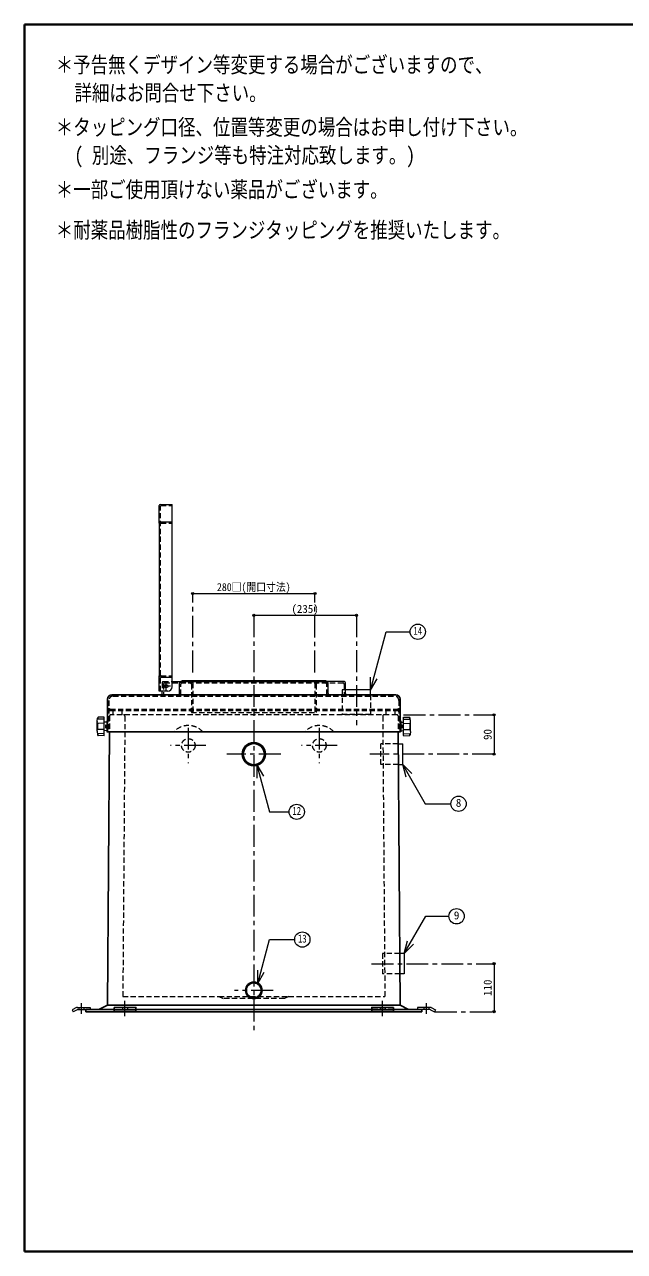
# Model space of a CAD drawing. Units: millimetres, scale not verified. Extents: x -2123 to 1927, y -1358 to 1452.
# Drawn here: x -2123 to -749, y -1358 to 1452 of the extents above; entities that cross this region are included whole.
import ezdxf
from ezdxf.enums import TextEntityAlignment as Align

# ---------------------------------------------------------------- set-up
doc = ezdxf.new("R2010")
doc.units = ezdxf.units.MM
doc.header["$LTSCALE"] = 10
doc.header["$PDMODE"] = 32
doc.header["$PDSIZE"] = 5
doc.linetypes.add('CHAIN1', pattern=[8, 5, -1, 1, -1])
doc.linetypes.add('DASHED1', pattern=[1.8, 1.2, -0.6])
doc.layers.add('0-0', color=7, linetype='Continuous', lineweight=18)
doc.styles.add('ＭＳ ゴシック', font='')
doc.styles.get('ＭＳ ゴシック').set_extended_font_data('MS Gothic')

msp = doc.modelspace()

# ---------------------------------------------------------------- linework, layer by layer
at = {"layer": '0-0', "color": 1, "lineweight": 40}
for p, q in [((-2122.8, -1358.09), (-2122.8, 1451.91)), ((1927.2, 1451.91), (-2122.8, 1451.91)), ((1927.2, -1358.09), (-2122.8, -1358.09))]:
    msp.add_line(p, q, dxfattribs=at)
at = {"layer": '0-0', "color": 4, "lineweight": 9}
for p, q in [((-1814.68, 310.04), (-1814.68, 350.04)), ((-1811.68, 353.04), (-1784.68, 353.04)), ((-1784.68, 313.04), (-1784.68, 353.04)), ((-1737.8, 148.91), (-1457.8, 148.91)), ((-1597.8, 98.91), (-1362.8, 98.91)), ((-1814.68, -74.96), (-1814.68, -39.96)), ((-1784.68, -64.96), (-1784.68, -42.96)), ((-1784.68, -53.09), (-1764.8, -53.09)), ((-1390.8, -53.09), (-1430.8, -53.09)), ((-1387.8, -80.09), (-1387.8, -56.09)), ((-1794.68, -74.96), (-1814.68, -74.96)), ((-1807.8, -80.09), (-1807.8, -74.96)), ((-1047.8, -129.09), (-1047.8, -219.09)), ((-1267.12, -195.59), (-1256.94, -195.59)), ((-1256.94, -242.59), (-1256.94, -195.59)), ((-1266.76, -242.59), (-1256.94, -242.59)), ((-1047.8, -699.09), (-1047.8, -809.09))]:
    msp.add_line(p, q, dxfattribs=at)
at = {"layer": '0-0', "color": 4, "linetype": 'DASHED1', "lineweight": 9}
for p, q in [((-1811.68, -74.96), (-1811.68, 348.54)), ((-1810.18, 350.04), (-1784.68, 350.04)), ((-1810.18, 310.04), (-1784.68, 310.04)), ((-1810.18, -39.96), (-1784.68, -39.96)), ((-1807.8, -56.09), (-1807.8, -74.96)), ((-1804.8, -53.09), (-1784.68, -53.09)), ((-1801.8, -56.09), (-1393.8, -56.09)), ((-1742.8, -50.09), (-1742.8, -53.09)), ((-1737.8, -56.09), (-1737.8, -124.09)), ((-1457.8, -56.09), (-1457.8, -124.09)), ((-1452.8, -50.09), (-1452.8, -53.09)), ((-1804.8, -59.09), (-1804.8, -83.09)), ((-1764.8, -83.09), (-1764.8, -59.09)), ((-1740.8, -59.09), (-1740.8, -124.09)), ((-1454.8, -59.09), (-1454.8, -124.09)), ((-1430.8, -83.09), (-1430.8, -59.09)), ((-1395.3, -71.93), (-1395.3, -127.93)), ((-1387.8, -71.93), (-1395.3, -71.93)), ((-1390.8, -59.09), (-1390.8, -83.09)), ((-1330.3, -83.09), (-1330.3, -127.93)), ((-1900.32, -119.09), (-1900.32, -129.09)), ((-1740.8, -124.09), (-1454.8, -124.09)), ((-1330.3, -127.93), (-1395.3, -127.93)), ((-1295.28, -119.09), (-1295.28, -129.09)), ((-1267.12, -195.59), (-1306.94, -195.59)), ((-1303.33, -675.59), (-1303.33, -722.59)), ((-1263.51, -675.59), (-1303.33, -675.59)), ((-1263.15, -722.59), (-1303.33, -722.59)), ((-1677.8, -774.09), (-1517.8, -774.09)), ((-1998.8, -799.09), (-1998.8, -804.09)), ((-1986.8, -799.09), (-1986.8, -804.09)), ((-1208.8, -799.09), (-1208.8, -804.09)), ((-1196.8, -799.09), (-1196.8, -804.09))]:
    msp.add_line(p, q, dxfattribs=at)
at = {"layer": '0-0'}
for p, q in [((-1814.68, 310.04), (-1814.68, -39.96)), ((-1811.68, 313.04), (-1784.68, 313.04)), ((-1784.68, -42.96), (-1784.68, 313.04)), ((-1330.73, -72.87), (-1294.8, 61.23)), ((-1294.8, 61.23), (-1239.77, 61.23)), ((-1811.68, -42.96), (-1784.68, -42.96)), ((-1767.8, -80.09), (-1767.8, -56.09)), ((-1764.8, -53.09), (-1429.8, -53.09)), ((-1762.8, -50.09), (-1432.8, -50.09)), ((-1762.8, -50.09), (-1762.8, -53.09)), ((-1432.8, -50.09), (-1432.8, -53.09)), ((-1427.8, -80.09), (-1427.8, -56.09)), ((-1330.73, -72.87), (-1330.73, -42.87)), ((-1330.73, -72.87), (-1315.73, -46.89)), ((-1956.29, -143.82), (-1955.9, -136.44)), ((-1940.3, -138.65), (-1954.85, -139.14)), ((-1940.82, -134.12), (-1953.97, -134.55)), ((-1940.3, -176.55), (-1940.3, -134.62)), ((-1255.3, -176.55), (-1255.3, -134.62)), ((-1255.3, -138.65), (-1240.75, -139.14)), ((-1254.79, -134.12), (-1241.64, -134.55)), ((-1239.32, -143.82), (-1239.7, -136.44)), ((-1956.3, -166.82), (-1956.3, -144.35)), ((-1956.29, -167.35), (-1955.9, -174.73)), ((-1940.3, -148.73), (-1954.85, -148.25)), ((-1940.3, -162.44), (-1954.85, -162.93)), ((-1934.76, -146.05), (-1940.3, -145.59)), ((-1934.76, -165.12), (-1940.3, -165.59)), ((-1937.55, -153.24), (-1937.55, -157.94)), ((-1936.93, -152.59), (-1934.3, -152.59)), ((-1936.93, -155.59), (-1934.3, -155.59)), ((-1936.93, -158.59), (-1934.3, -158.59)), ((-1934.3, -143.09), (-1932.8, -143.09)), ((-1261.3, -143.09), (-1262.8, -143.09)), ((-1258.68, -152.59), (-1261.3, -152.59)), ((-1258.68, -155.59), (-1261.3, -155.59)), ((-1258.68, -158.59), (-1261.3, -158.59)), ((-1260.84, -146.05), (-1255.3, -145.59)), ((-1260.84, -165.12), (-1255.3, -165.59)), ((-1258.05, -153.24), (-1258.05, -157.94)), ((-1255.3, -148.73), (-1240.75, -148.25)), ((-1255.3, -162.44), (-1240.75, -162.93)), ((-1239.32, -167.35), (-1239.7, -174.73)), ((-1239.3, -166.82), (-1239.3, -144.35)), ((-1940.3, -172.52), (-1954.85, -172.04)), ((-1940.82, -177.05), (-1953.97, -176.63)), ((-1255.3, -172.52), (-1240.75, -172.04)), ((-1254.79, -177.05), (-1241.64, -176.63)), ((-1590.56, -243.8), (-1590.56, -273.8)), ((-1590.56, -243.8), (-1575.56, -269.78)), ((-1257.5, -242.1), (-1249.74, -271.08)), ((-1257.5, -242.1), (-1236.29, -263.31)), ((-1257.5, -242.1), (-1205.14, -332.8)), ((-1205.14, -332.8), (-1146.41, -332.8)), ((-1253.4, -675.73), (-1204.17, -590.46)), ((-1204.17, -590.46), (-1150.97, -590.46)), ((-1588.91, -744.14), (-1561.99, -643.7)), ((-1561.99, -643.7), (-1504.25, -643.7)), ((-1253.4, -675.73), (-1245.63, -646.75)), ((-1253.4, -675.73), (-1232.18, -654.51)), ((-1253.33, -675.59), (-1263.51, -675.59)), ((-1588.91, -744.14), (-1588.91, -714.14)), ((-1588.91, -744.14), (-1573.91, -718.16)), ((-2003.86, -799.61), (-2013.86, -804.61)), ((-2013.86, -804.61), (-2011.62, -809.09)), ((-2002.68, -804.61), (-2011.62, -809.09)), ((-2001.62, -799.09), (-1972.8, -799.09)), ((-2000.44, -804.09), (-1982.8, -804.09)), ((-1972.8, -799.09), (-1972.8, -804.09)), ((-1222.8, -799.09), (-1222.8, -804.09)), ((-1193.98, -799.09), (-1222.8, -799.09)), ((-1195.16, -804.09), (-1212.8, -804.09)), ((-1192.93, -804.61), (-1183.98, -809.09)), ((-1191.75, -799.61), (-1181.75, -804.61)), ((-1181.75, -804.61), (-1183.98, -809.09))]:
    msp.add_line(p, q, dxfattribs=at)
at = {"layer": '0-0', "color": 4, "linetype": 'CHAIN1', "lineweight": 9}
for p, q in [((-1737.8, -32.09), (-1737.8, 148.91)), ((-1457.8, -32.09), (-1457.8, 148.91)), ((-1597.8, 98.91), (-1597.8, -859.09)), ((-1362.8, 98.91), (-1362.8, -152.93)), ((-1798.3, -73.46), (-1798.3, -53.46)), ((-1788.3, -63.46), (-1808.3, -63.46)), ((-1254.8, -129.09), (-1047.8, -129.09)), ((-1747.8, -158.59), (-1747.8, -239.59)), ((-1447.8, -158.59), (-1447.8, -239.59)), ((-1707.3, -199.09), (-1788.3, -199.09)), ((-1536.3, -219.09), (-1659.3, -219.09)), ((-1407.3, -199.09), (-1488.3, -199.09)), ((-1047.8, -219.09), (-1331.94, -219.09)), ((-1328.33, -699.09), (-1047.8, -699.09)), ((-1892.8, -819.09), (-1892.8, -784.09)), ((-1553.8, -760.09), (-1641.8, -760.09)), ((-1302.8, -819.09), (-1302.8, -784.09)), ((-1992.8, -789.09), (-1992.8, -814.09)), ((-1202.8, -789.09), (-1202.8, -814.09)), ((-1183.1, -809.09), (-1047.8, -809.09))]:
    msp.add_line(p, q, dxfattribs=at)
at = {"layer": '0-0', "color": 5, "lineweight": 25}
for p, q in [((-1922.8, -83.09), (-1272.8, -83.09)), ((-1932.8, -93.09), (-1932.8, -168.09)), ((-1262.8, -93.09), (-1262.8, -168.09)), ((-1928.28, -168.09), (-1932.99, -794.09)), ((-1932.8, -168.09), (-1262.8, -168.09)), ((-1267.32, -168.09), (-1262.62, -794.09)), ((-1982.8, -804.09), (-1982.8, -809.09)), ((-1917.8, -804.09), (-1982.8, -804.09)), ((-1212.8, -809.09), (-1982.8, -809.09)), ((-1917.8, -799.09), (-1917.8, -809.09)), ((-1917.8, -804.61), (-1867.8, -804.61)), ((-1327.8, -804.09), (-1867.8, -804.09)), ((-1327.8, -804.61), (-1277.8, -804.61)), ((-1277.8, -799.09), (-1277.8, -809.09)), ((-1277.8, -804.09), (-1212.8, -804.09)), ((-1262.61, -794.09), (-1243.29, -804.09)), ((-1212.8, -804.09), (-1212.8, -809.09))]:
    msp.add_line(p, q, dxfattribs=at)
at = {"layer": '0-0', "linetype": 'DASHED1'}
for p, q in [((-1929.8, -96.09), (-1929.8, -168.09)), ((-1919.8, -86.09), (-1275.8, -86.09)), ((-1265.8, -96.09), (-1265.8, -168.09)), ((-1928, -131.07), (-1928.28, -168.09)), ((-1926.8, -116.09), (-1268.8, -116.09)), ((-1926.8, -119.09), (-1268.8, -119.09)), ((-1269.6, -129.09), (-1926, -129.09)), ((-1920.32, -119.09), (-1920.32, -129.09)), ((-1893.01, -132.11), (-1897.83, -774.09)), ((-1302.59, -132.11), (-1297.77, -774.09)), ((-1275.28, -119.09), (-1275.28, -129.09)), ((-1267.6, -131.07), (-1267.32, -168.09)), ((-1897.83, -774.09), (-1677.8, -774.09)), ((-1677.8, -774.09), (-1667.8, -779.09)), ((-1527.8, -779.09), (-1667.8, -779.09)), ((-1517.8, -774.09), (-1527.8, -779.09)), ((-1517.8, -774.09), (-1297.77, -774.09)), ((-1917.8, -804.09), (-1867.8, -804.09)), ((-1898.8, -799.09), (-1898.8, -804.09)), ((-1886.8, -799.09), (-1886.8, -804.09)), ((-1277.8, -804.09), (-1327.8, -804.09)), ((-1308.8, -799.09), (-1308.8, -804.09)), ((-1296.8, -799.09), (-1296.8, -804.09))]:
    msp.add_line(p, q, dxfattribs=at)
at = {"layer": '0-0', "color": 4, "lineweight": 9}
msp.add_lwpolyline([(-1330.3, -83.09), (-1330.3, -71.93), (-1387.8, -71.93)], dxfattribs=at)
at = {"layer": '0-0'}
for points in [[(-1934.3, -143.09), (-1934.3, -168.09), (-1932.8, -168.09)], [(-1261.3, -143.09), (-1261.3, -168.09), (-1262.8, -168.09)], [(-1590.56, -243.8), (-1561.78, -351.21), (-1517.06, -351.21)], [(-1253.33, -675.59), (-1253.33, -722.59), (-1263.15, -722.59)]]:
    msp.add_lwpolyline(points, dxfattribs=at)
at = {"layer": '0-0', "color": 4, "linetype": 'DASHED1', "lineweight": 9}
msp.add_lwpolyline([(-1266.76, -242.59), (-1306.94, -242.59), (-1306.94, -195.59)], dxfattribs=at)
at = {"layer": '0-0', "color": 5, "lineweight": 25}
for points in [[(-1262.62, -794.09), (-1932.99, -794.09), (-1952.31, -804.09)], [(-1917.8, -799.09), (-1867.8, -799.09), (-1867.8, -809.09)], [(-1277.8, -799.09), (-1327.8, -799.09), (-1327.8, -809.09)]]:
    msp.add_lwpolyline(points, dxfattribs=at)
at = {"layer": '0-0'}
for centre in [(-1222.27, 61.23), (-1499.56, -351.21), (-1128.91, -332.8), (-1133.47, -590.46), (-1486.75, -643.7)]:
    msp.add_circle(centre, 17.5, dxfattribs=at)
at = {"layer": '0-0', "color": 4, "lineweight": 9}
msp.add_circle((-1798.3, -63.46), 4, dxfattribs=at)
at = {"layer": '0-0', "color": 4, "linetype": 'DASHED1', "lineweight": 9}
for centre in [(-1747.8, -199.09), (-1447.8, -199.09)]:
    msp.add_circle(centre, 15.5, dxfattribs=at)
at = {"layer": '0-0', "color": 5, "lineweight": 25}
for centre, radius in [((-1597.8, -219.09), 26.5), ((-1597.8, -219.09), 24.3), ((-1597.8, -760.09), 19), ((-1597.8, -760.09), 17)]:
    msp.add_circle(centre, radius, dxfattribs=at)
at = {"layer": '0-0', "color": 4, "lineweight": 9}
for centre, radius, start, end in [((-1811.68, 350.04), 3, 90, 180), ((-1390.8, -56.09), 3, 0, 90), ((-1810.8, -80.09), 3, 270, 0), ((-1794.68, -64.96), 10, 270, 360), ((-1384.8, -80.09), 3, 180, 270)]:
    msp.add_arc(centre, radius, start, end, dxfattribs=at)
at = {"layer": '0-0', "color": 4, "linetype": 'DASHED1', "lineweight": 9}
for centre, radius, start, end in [((-1810.18, 348.54), 1.5, 90, 180), ((-1810.18, 308.54), 1.5, 90, 180), ((-1810.18, -38.46), 1.5, 180, 270), ((-1804.8, -56.09), 3, 90, 180), ((-1801.8, -59.09), 3, 90, 180), ((-1761.8, -59.09), 3, 90, 180), ((-1743.8, -59.09), 3, 0, 90), ((-1740.8, -56.09), 3, 0, 90), ((-1454.8, -56.09), 3, 90, 180), ((-1451.8, -59.09), 3, 90, 180), ((-1433.8, -59.09), 3, 0, 90), ((-1393.8, -59.09), 3, 0, 90), ((-1807.8, -83.09), 3, 270, 0), ((-1767.8, -83.09), 3, 270, 0), ((-1427.8, -83.09), 3, 180, 270), ((-1387.8, -83.09), 3, 180, 270), ((-1743.8, -119.09), 3, 0, 90), ((-1743.8, -122.09), 3, 0, 90), ((-1451.8, -119.09), 3, 90, 180), ((-1451.8, -122.09), 3, 90, 180), ((-1747.8, -199.09), 45.5, 42.94678, 137.05322), ((-1447.8, -199.09), 45.5, 42.94678, 137.05322)]:
    msp.add_arc(centre, radius, start, end, dxfattribs=at)
at = {"layer": '0-0'}
for centre, radius, start, end in [((-1811.68, 310.04), 3, 90, 180), ((-1811.68, -39.96), 3, 180, 270), ((-1764.8, -56.09), 3, 90, 180), ((-1430.8, -56.09), 3, 0, 90), ((-1770.8, -80.09), 3, 270, 0), ((-1424.8, -80.09), 3, 180, 270), ((-1953.9, -136.55), 2, 91.84585, 176.98087), ((-1953.23, -136.08), 2.07, 141.26695, 176.97243), ((-1945.34, -136.16), 9.96, 178.90936, 197.37998), ((-1940.8, -134.62), 0.5, 0, 91.84585), ((-1254.8, -134.62), 0.5, 88.15415, 180), ((-1241.7, -136.55), 2, 3.01913, 88.15415), ((-1250.26, -136.16), 9.96, 342.62002, 1.09064), ((-1242.37, -136.08), 2.07, 3.02757, 38.73305), ((-1946.3, -144.35), 10, 176.98087, 180), ((-1946.3, -166.82), 10, 180, 183.01913), ((-1901.46, -155.59), 54.34, 172.70127, 187.29873), ((-1954.87, -148.75), 0.5, 88.09085, 172.70127), ((-1954.87, -162.43), 0.5, 187.29873, 271.90915), ((-1935.45, -154.09), 2.11, 134.62454, 225.37546), ((-1935.45, -157.09), 2.11, 134.62454, 225.37546), ((-1935.98, -154.12), 1.79, 121.62812, 150.75937), ((-1935.98, -157.06), 1.79, 209.24063, 238.37188), ((-1934.8, -146.55), 0.5, 0, 85.23636), ((-1934.8, -164.63), 0.5, 274.76364, 0), ((-1260.8, -146.55), 0.5, 94.76364, 180), ((-1260.8, -164.63), 0.5, 180, 265.23636), ((-1259.62, -154.12), 1.79, 29.24063, 58.37188), ((-1260.16, -154.09), 2.11, 314.62454, 45.37546), ((-1260.16, -157.09), 2.11, 314.62454, 45.37546), ((-1259.62, -157.06), 1.79, 301.62812, 330.75937), ((-1240.74, -148.75), 0.5, 7.29873, 91.90915), ((-1240.74, -162.43), 0.5, 268.09085, 352.70127), ((-1294.14, -155.59), 54.34, 352.70127, 7.29873), ((-1249.3, -144.35), 10, 0, 3.01913), ((-1249.3, -166.82), 10, 356.98087, 0), ((-1953.9, -174.63), 2, 183.01913, 268.15415), ((-1945.34, -175.01), 9.96, 162.62002, 181.09064), ((-1953.23, -175.09), 2.07, 183.02757, 218.73305), ((-1940.8, -176.55), 0.5, 268.15415, 0), ((-1254.8, -176.55), 0.5, 180, 271.84585), ((-1241.7, -174.63), 2, 271.84585, 356.98087), ((-1250.26, -175.01), 9.96, 358.90936, 17.37998), ((-1242.37, -175.09), 2.07, 321.26695, 356.97243), ((-2001.62, -804.09), 5, 90, 116.56505), ((-2000.44, -809.09), 5, 90, 116.56505), ((-1195.16, -809.09), 5, 63.43495, 90), ((-1193.98, -804.09), 5, 63.43495, 90)]:
    msp.add_arc(centre, radius, start, end, dxfattribs=at)
at = {"layer": '0-0', "color": 5, "lineweight": 25}
for centre, start, end in [((-1922.8, -93.09), 90, 180), ((-1272.8, -93.09), 0, 90)]:
    msp.add_arc(centre, 10, start, end, dxfattribs=at)
at = {"layer": '0-0', "linetype": 'DASHED1'}
for centre, radius, start, end in [((-1919.8, -96.09), 10, 90, 180), ((-1275.8, -96.09), 10, 0, 90), ((-1926.8, -119.09), 3, 90, 180), ((-1926.8, -122.09), 3, 90, 180), ((-1926, -131.09), 2, 90, 179.56921), ((-1896.01, -132.09), 3, 359.56921, 90), ((-1299.59, -132.09), 3, 90, 180.43079), ((-1269.6, -131.09), 2, 0.43079, 90), ((-1268.8, -119.09), 3, 0, 90), ((-1268.8, -122.09), 3, 0, 90)]:
    msp.add_arc(centre, radius, start, end, dxfattribs=at)
at = {"layer": '0-0', "color": 1}
for p in [(-1737.8, 148.91), (-1457.8, 148.91), (-1597.8, 98.91), (-1362.8, 98.91), (-1047.8, -129.09), (-1047.8, -219.09), (-1047.8, -699.09), (-1047.8, -809.09)]:
    msp.add_point(p, dxfattribs=at)

# ---------------------------------------------------------------- texts
at = {"layer": '0-0', "style": 'ＭＳ ゴシック'}
for s, height, width, p in [('＊予告無くデザイン等変更する場合がございますので、', 36.66, 0.8, (-2051.37, 1330.48)), ('詳細はお問合せ下さい。', 36.66, 0.8, (-2008.52, 1266.2)), ('＊タッピング口径、位置等変更の場合はお申し付け下さい。', 36.66, 0.8, (-2051.37, 1187.63)), ('( 別途、フランジ等も特注対応致します。)', 36.66, 0.8, (-2008.52, 1123.34)), ('＊一部ご使用頂けない薬品がございます。', 36.66, 0.8, (-2051.37, 1044.77)), ('＊耐薬品樹脂性のフランジタッピングを推奨いたします。', 36.66, 0.8, (-2051.37, 951.91)), ('280□(開口寸法)', 18.33, 0.9, (-1682.18, 148.91)), ('14', 18.33, 0.8, (-1232.27, 48.73)), ('12', 18.33, 0.8, (-1509.56, -363.71)), ('13', 18.33, 0.8, (-1496.75, -656.2))]:
    msp.add_text(s, height=height, dxfattribs=dict(at, width=width)).set_placement(p, align=Align.BOTTOM_LEFT)
for s, p in [('(235)', (-1511.55, 98.91)), ('8', (-1135.16, -345.3)), ('9', (-1139.72, -602.96))]:
    msp.add_text(s, height=18.33, dxfattribs=at).set_placement(p, align=Align.BOTTOM_LEFT)
for s, p in [('90', (-1047.8, -186.59)), ('110', (-1047.8, -772.84))]:
    msp.add_text(s, height=18.33, rotation=90, dxfattribs=at).set_placement(p, align=Align.BOTTOM_LEFT)

doc.saveas('drawing.dxf')
